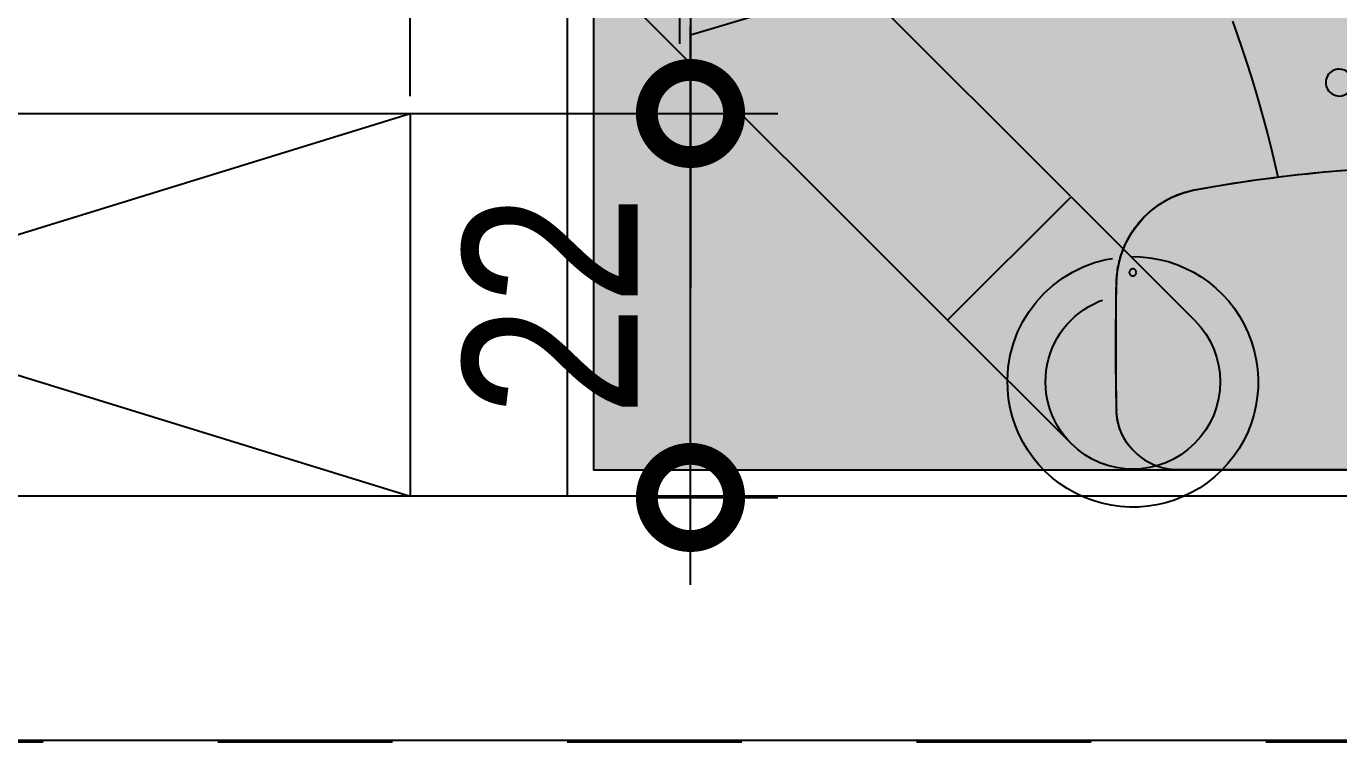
# Model space of a CAD drawing. Header units: metres. Extents: x -41 to 570, y -54 to 184.
# Drawn here: x 0.84 to 1.592, y -52.45 to -52.04 of the extents above; entities that cross this region are included whole.
import ezdxf
from ezdxf.xclip import XClip

# ---------------------------------------------------------------- set-up
doc = ezdxf.new("R2010")
doc.units = ezdxf.units.M
doc.header["$XCLIPFRAME"] = 0
for name, pattern in [('DASHEDX2', [1.5, 1, -0.5]), ('PUC$0$DASHEDX2', [1.5, 1, -0.5]), ('PUC$0$HIDDEN2', [0.1875, 0.125, -0.0625])]:
    doc.linetypes.add(name, pattern=pattern)
for name, color, linetype in [('1', 232, 'DASHEDX2'), ('ARQ-DIM', 2, 'Continuous'), ('PUC$0$ARQ-ALV ACAB', 4, 'Continuous'), ('PUC$0$ARQ-ALV OSSO', 5, 'Continuous'), ('PUC$0$ARQ-ENCH', 1, 'Continuous'), ('PUC$0$ARQ-HID', 7, 'Continuous'), ('PUC$0$ARQ-PRJ', 7, 'PUC$0$DASHEDX2'), ('PUC$0$ARQ-SIM', 1, 'Continuous')]:
    doc.layers.add(name, color=color, linetype=linetype)
doc.layers.add('PUC$0$ARQ-FORRO', color=9, linetype='Continuous', lineweight=5)
doc.styles.add('Adesa', font='ARIALN.TTF')
doc.dimstyles.new('ADESA 1-0050', dxfattribs={"dimtxt": 0.1, "dimasz": 0.1, "dimexe": 0.05, "dimexo": 0.05, "dimgap": 0.03, "dimtad": 1, "dimdec": 1, "dimlfac": 100, "dimzin": 12, "dimtxsty": 'Adesa', "dimblk": 'DOTSMALL', "dimcen": 1, "dimdle": 0.05, "dimclrd": 1, "dimclre": 1, "dimclrt": 256, "dimazin": 3, "dimtm": 1e-09, "dimtfac": 1, "dimtdec": 1, "dimtmove": 1, "dimatfit": 0, "dimldrblk": 'DOTSMALL', "dimfxl": 0.8, "dimtvp": 2, "dimtolj": 1, "dimtzin": 0, "dimarcsym": 0})

# ---------------------------------------------------------------- blocks, each defined once
blk = doc.blocks.new('PUC$0$ARQ-HID-BACIA CX')
blk.add_line((-0.00007, -0.175), (-0.00007, 0.175))
for points in [[(-0.01372, -0.19568), (-0.01423, -0.19605), (-0.01474, -0.19641), (-0.01526, -0.19677), (-0.01578, -0.19712), (-0.01631, -0.19746), (-0.01684, -0.19778), (-0.01739, -0.1981), (-0.01793, -0.19841), (-0.01849, -0.1987), (-0.01904, -0.19899), (-0.01961, -0.19927), (-0.02018, -0.19954), (-0.02075, -0.19979), (-0.02133, -0.20004), (-0.02191, -0.20027), (-0.02249, -0.2005), (-0.02308, -0.20072), (-0.02368, -0.20092), (-0.02427, -0.20111), (-0.02487, -0.2013), (-0.02548, -0.20147), (-0.02608, -0.20163), (-0.02669, -0.20178), (-0.02731, -0.20192), (-0.02792, -0.20205), (-0.02854, -0.20217), (-0.02916, -0.20227), (-0.02978, -0.20237), (-0.0304, -0.20246), (-0.03102, -0.20253), (-0.03165, -0.20259), (-0.03227, -0.20264), (-0.0329, -0.20268), (-0.03353, -0.2027), (-0.03415, -0.20273, -0.00878), (-0.10679, -0.20277), (-0.10794, -0.20271), (-0.10908, -0.20264), (-0.11022, -0.20256), (-0.11136, -0.20247), (-0.11249, -0.20236), (-0.11363, -0.20223), (-0.11476, -0.20207), (-0.11588, -0.20188), (-0.11701, -0.20166), (-0.11812, -0.20142), (-0.11924, -0.20116), (-0.12034, -0.20086), (-0.12144, -0.20055), (-0.12254, -0.20021), (-0.12362, -0.19986), (-0.1247, -0.19948), (-0.12577, -0.19908), (-0.12684, -0.19866), (-0.12789, -0.19822), (-0.12893, -0.19776), (-0.12997, -0.19727), (-0.13099, -0.19677), (-0.13201, -0.19624), (-0.13301, -0.19569), (-0.134, -0.19512), (-0.13498, -0.19453), (-0.13595, -0.19392), (-0.1369, -0.19329), (-0.13784, -0.19264), (-0.13877, -0.19197), (-0.13969, -0.19129), (-0.14058, -0.19058), (-0.14147, -0.18986), (-0.14234, -0.18912), (-0.14319, -0.18836), (-0.14403, -0.18758), (-0.14485, -0.18679), (-0.14566, -0.18598), (-0.14645, -0.18515), (-0.14722, -0.18431), (-0.14798, -0.18345), (-0.14872, -0.18257), (-0.14943, -0.18168), (-0.15013, -0.18078), (-0.15082, -0.17986), (-0.15148, -0.17893), (-0.15212, -0.17799), (-0.15275, -0.17703), (-0.15335, -0.17606), (-0.15393, -0.17508), (-0.1545, -0.17408), (-0.15504, -0.17308), (-0.15556, -0.17206), (-0.15607, -0.17103), (-0.15655, -0.17), (-0.15702, -0.16895), (-0.15746, -0.1679), (-0.15788, -0.16683), (-0.15827, -0.16576), (-0.15863, -0.16468), (-0.15897, -0.16359), (-0.15928, -0.16249), (-0.15957, -0.16138), (-0.15985, -0.16027), (-0.16011, -0.15916), (-0.16036, -0.15805), (-0.16061, -0.15693), (-0.16138, -0.15249), (-0.16215, -0.14805), (-0.1629, -0.1436), (-0.16363, -0.13915), (-0.16433, -0.1347), (-0.165, -0.13024), (-0.16565, -0.12578), (-0.16628, -0.12132), (-0.16689, -0.11685), (-0.16747, -0.11238), (-0.16803, -0.10791), (-0.16857, -0.10344), (-0.16909, -0.09896), (-0.16958, -0.09448), (-0.17005, -0.09), (-0.1705, -0.08551), (-0.17092, -0.08102), (-0.17132, -0.07653), (-0.1717, -0.07204)], [(-0.01328, -0.19509), (-0.01328, -0.1951), (-0.01328, -0.1951), (-0.01327, -0.19509), (-0.01324, -0.19506), (-0.01322, -0.19504), (-0.01316, -0.19498), (-0.01311, -0.19493), (-0.01299, -0.19482), (-0.01286, -0.1947), (-0.01279, -0.19463), (-0.01264, -0.19449), (-0.01247, -0.19434), (-0.01155, -0.19352, 0.212488), (-0.00007, -0.16772), (-0.00007, 0.16772, 0.212488)], [(-0.01361, -0.19549, 0.018828), (-0.01319, -0.19505)]]:
    blk.add_lwpolyline(points, format="xyb")
at = {"ltscale": 0.000466036}
blk.add_lwpolyline([(-0.01328, -0.1951), (-0.01334, -0.19517, -0.017665), (-0.01364, -0.19551, -0.039631), (-0.01377, -0.19562, -0.158216), (-0.03415, -0.20265, -0.008778), (-0.10679, -0.2027), (-0.10952, -0.20259), (-0.11224, -0.20234), (-0.11494, -0.20196), (-0.11763, -0.20144), (-0.12028, -0.2008), (-0.1229, -0.20002), (-0.12547, -0.19912), (-0.128, -0.19809), (-0.13048, -0.19694), (-0.13289, -0.19567), (-0.13524, -0.19428), (-0.13752, -0.19278), (-0.13972, -0.19116), (-0.14184, -0.18945), (-0.14388, -0.18763), (-0.14582, -0.18571), (-0.14766, -0.1837), (-0.14941, -0.1816), (-0.15105, -0.17942), (-0.15258, -0.17716), (-0.15399, -0.17483), (-0.1553, -0.17243), (-0.15648, -0.16997), (-0.15754, -0.16746), (-0.15848, -0.1649), (-0.15929, -0.1623), (-0.15997, -0.15966), (-0.16053, -0.15692, -0.044623), (-0.17457, 0, -0.044623)], format="xyb", dxfattribs=at)
for points in [[(-0.25707, -0.13635), (-0.24931, -0.13356), (-0.24148, -0.13086), (-0.23351, -0.12822), (-0.22532, -0.12562), (-0.21715, -0.12313), (-0.20903, -0.12077), (-0.2008, -0.11849), (-0.19248, -0.1163), (-0.1842, -0.11422), (-0.17602, -0.11228), (-0.16776, -0.11042), (-0.16765, -0.1104)], [(0, 0.16772), (0, -0.16772)], [(-0.01146, -0.19362), (-0.01162, -0.19376), (-0.0117, -0.19383), (-0.01186, -0.19397), (-0.01234, -0.19439), (-0.01264, -0.19465), (-0.01284, -0.19483), (-0.0129, -0.19489), (-0.01296, -0.19494), (-0.01301, -0.19499), (-0.01305, -0.19503), (-0.0131, -0.19507)]]:
    blk.add_lwpolyline(points)
blk.add_lwpolyline([(-0.21411, -0.07516, 1), (-0.22955, -0.07516, 1)], format="xyb", close=True)
at = {"ltscale": 0.003392}
blk.add_lwpolyline([(-0.15984, -0.15679), (-0.16053, -0.15692)], dxfattribs=at)
at = {"ltscale": 0.00179}
blk.add_lwpolyline([(-0.00045, -0.16772), (-0.00008, -0.16772)], dxfattribs=at)
at = {"ltscale": 0.00311}
blk.add_lwpolyline([(-0.10678, -0.20206), (-0.10679, -0.2027)], dxfattribs=at)
at = {"ltscale": 0.002755}
blk.add_lwpolyline([(-0.03417, -0.20208), (-0.03415, -0.20265)], dxfattribs=at)
blk = doc.blocks.new('PUC$0$pl apto tipo 4 puc')
at = {"layer": 'PUC$0$ARQ-FORRO'}
h = blk.add_hatch(color=256, dxfattribs=at)
h.dxf.hatch_style = 1
h.paths.add_polyline_path([(0.36683, -1.0538), (0.36683, -1.9838), (1.16683, -1.9838), (1.16683, -2.2931), (2.89561, -2.2931), (2.8956, -1.05381)])
at = {"layer": 'PUC$0$ARQ-ALV ACAB', "elevation": 0}
for points in [[(0.36683, -1.9838), (1.16683, -1.9838), (1.16683, -2.29311)], [(2.89561, -2.2931), (1.16683, -2.29311)]]:
    blk.add_lwpolyline(points, dxfattribs=at)
at = {"layer": 'PUC$0$ARQ-ALV OSSO', "elevation": 0}
blk.add_lwpolyline([(0.35183, -1.9988), (1.15183, -1.9988), (1.15183, -2.30811)], dxfattribs=at)
blk.add_lwpolyline([(1.06183, -2.30809), (0.35183, -2.30811), (0.35183, -2.0888), (1.06183, -2.0888)], close=True, dxfattribs=at)
at = {"layer": 'PUC$0$ARQ-ALV OSSO'}
for points in [[(4.66182, -2.30809), (0.3518, -2.30811)], [(4.66831, -2.44809), (0.35267, -2.44811)]]:
    blk.add_lwpolyline(points, dxfattribs=at)
at = {"layer": 'PUC$0$ARQ-FORRO', "elevation": -0.00001}
blk.add_lwpolyline([(0.36683, -1.0538), (0.36683, -1.9838), (1.16683, -1.9838), (1.16683, -2.2931), (2.89561, -2.2931), (2.8956, -1.05381)], close=True, dxfattribs=at)
at = {"layer": 'PUC$0$ARQ-SIM'}
blk.add_lwpolyline([(0.35169, -2.30811), (1.06183, -2.0888)], dxfattribs=at)
at = {"layer": 'PUC$0$ARQ-SIM', "elevation": 0}
blk.add_lwpolyline([(0.35183, -2.0888), (1.06183, -2.30811)], dxfattribs=at)
at = {"layer": 'PUC$0$ARQ-HID', "lineweight": -2, "extrusion": (0, 0, -1), "xscale": -1, "zscale": -1, "rotation": 90.00006226801071}
blk.add_blockref('PUC$0$ARQ-HID-BACIA CX', (-1.66902, -2.2929, 0), dxfattribs=at)
blk = doc.blocks.new('PUC$0$E3')
for p, q in [((302.21545, -376.06931), (302.31545, -376.06931)), ((302.31545, -376.16931), (302.31545, -376.06931)), ((302.21545, -376.16931), (302.31545, -376.16931))]:
    blk.add_line(p, q)
at = {"linetype": 'PUC$0$HIDDEN2', "ltscale": 0.1}
blk.add_circle((302.25981, -376.07496), 0.00202, dxfattribs=at)
for radius, start, end in [(0.07178, 44.15719, 315.84978), (0.05, 90, 270)]:
    blk.add_arc((302.21545, -376.11931), radius, start, end)
blk.add_arc((302.21545, -376.11931), 0.05, 270, 90, dxfattribs=at)
at = {"linetype": 'PUC$0$HIDDEN2', "ltscale": 0.2}
blk.add_arc((302.21545, -376.11931), 0.07178, 315.84978, 44.15719, dxfattribs=at)
blk = doc.blocks.new('PUC$0$A$C7ca64b08')
at = {"layer": 'PUC$0$ARQ-PRJ', "ltscale": 50}
for p, q in [((-1.01776, 5.06766), (-0.07467, 4.12457)), ((-1.08816, 4.99664), (-0.14507, 4.05355))]:
    blk.add_line(p, q, dxfattribs=at)
at = {"layer": 'PUC$0$ARQ-PRJ', "ltscale": 0.5, "xscale": -1, "rotation": 135.0000000000002}
blk.add_blockref('PUC$0$E3', (-480.77894, -47.1549), dxfattribs=at)
blk = doc.blocks.new('PUC')
at = {"layer": 'PUC$0$ARQ-ALV OSSO', "color": 6, "rotation": 180}
blk.add_blockref('PUC$0$pl apto tipo 4 puc', (0.00178, 50.00119, 0), dxfattribs=at)
at = {"layer": 'PUC$0$ARQ-ENCH'}
blk.add_blockref('PUC$0$A$C7ca64b08', (-0.35004, 47.14075), dxfattribs=at)
blk = doc.blocks.new('_DotSmall')
at = {"color": 0, "linetype": 'ByBlock', "const_width": 0.5}
blk.add_lwpolyline([(-0.0625, 0, 1), (0.0625, 0, 1)], format="xyb", close=True, dxfattribs=at)
blk = doc.blocks.new('*D762')
at = {"layer": 'ARQ-DIM', "color": 1, "lineweight": -2, "transparency": 16777216}
for p, q in [((1.22061, -52.36001), (1.22061, -52.03999)), ((1.01709, -52.08999), (1.27061, -52.08999)), ((1.20005, -52.31001), (1.27061, -52.31001))]:
    blk.add_line(p, q, dxfattribs=at)
at = {"layer": 'Defpoints', "color": 0, "transparency": 16777216}
for p in [(0.96709, -52.08999), (1.22061, -52.08999), (1.15005, -52.31001)]:
    blk.add_point(p, dxfattribs=at)
at = {"layer": 'ARQ-DIM', "color": 1, "lineweight": -2, "transparency": 16777216, "xscale": 0.1, "yscale": 0.1, "zscale": 0.1}
for p, rotation in [((1.22061, -52.08999), 90), ((1.22061, -52.31001), 270)]:
    blk.add_blockref('_DotSmall', p, dxfattribs=dict(at, rotation=rotation))
at = {"layer": 'ARQ-DIM', "transparency": 16777216, "insert": (1.1404, -52.2), "char_height": 0.1, "attachment_point": 5, "rotation": 90, "style": 'Adesa'}
blk.add_mtext('\\A1;22', dxfattribs=at)
blk = doc.blocks.new('*D523')
at = {"layer": 'ARQ-DIM', "color": 1, "lineweight": -2, "transparency": 16777216}
for p, q in [((1.46878, -51.97054), (1.46878, -51.85658)), ((1.22061, -51.99999), (1.22061, -51.89999)), ((1.22061, -52.04499), (1.46878, -51.97054)), ((1.10709, -51.99999), (1.27061, -51.99999)), ((1.22061, -51.99999), (1.22061, -52.08999)), ((1.22061, -51.99999), (1.22061, -52.08999)), ((1.01709, -52.08999), (1.27061, -52.08999)), ((1.22061, -52.08999), (1.22061, -52.18999))]:
    blk.add_line(p, q, dxfattribs=at)
at = {"layer": 'Defpoints', "color": 0, "transparency": 16777216}
for p in [(1.05709, -51.99999), (0.96709, -52.08999), (1.22061, -52.08999)]:
    blk.add_point(p, dxfattribs=at)
at = {"layer": 'ARQ-DIM', "color": 1, "lineweight": -2, "transparency": 16777216, "xscale": 0.1, "yscale": 0.1, "zscale": 0.1}
for p, rotation in [((1.22061, -51.99999), 270), ((1.22061, -52.08999), 90)]:
    blk.add_blockref('_DotSmall', p, dxfattribs=dict(at, rotation=rotation))
at = {"layer": 'ARQ-DIM', "transparency": 16777216, "insert": (1.38772, -51.91356), "char_height": 0.1, "attachment_point": 5, "rotation": 90, "style": 'Adesa'}
blk.add_mtext('\\A1;9', dxfattribs=at)
blk = doc.blocks.new('*D524')
at = {"layer": 'ARQ-DIM', "color": 1, "lineweight": -2, "transparency": 16777216}
for p, q in [((1.21436, -50.99033), (1.21436, -52.04999)), ((1.24383, -51.04033), (1.26436, -51.04033)), ((1.20005, -51.99999), (1.26436, -51.99999))]:
    blk.add_line(p, q, dxfattribs=at)
at = {"layer": 'Defpoints', "color": 0, "transparency": 16777216}
for p in [(1.19383, -51.04033, 0.00001), (1.15005, -51.99999), (1.21436, -51.99999)]:
    blk.add_point(p, dxfattribs=at)
at = {"layer": 'ARQ-DIM', "color": 1, "lineweight": -2, "transparency": 16777216, "xscale": 0.1, "yscale": 0.1, "zscale": 0.1}
for p, rotation in [((1.21436, -51.04033), 90), ((1.21436, -51.99999), 270)]:
    blk.add_blockref('_DotSmall', p, dxfattribs=dict(at, rotation=rotation))
at = {"layer": 'ARQ-DIM', "transparency": 16777216, "insert": (1.1333, -51.52016), "char_height": 0.1, "attachment_point": 5, "rotation": 90, "style": 'Adesa'}
blk.add_mtext('\\A1;96', dxfattribs=at)
blk = doc.blocks.new('*D545')
at = {"layer": 'ARQ-DIM', "color": 1, "lineweight": -2, "transparency": 16777216}
for p, q in [((0.35004, -51.83999), (0.35004, -51.66235)), ((1.06005, -52.07999), (1.06005, -51.66235)), ((1.11005, -51.71235), (0.30004, -51.71235))]:
    blk.add_line(p, q, dxfattribs=at)
at = {"layer": 'Defpoints', "color": 0, "transparency": 16777216}
for p in [(0.35004, -51.71235), (0.35004, -51.88999, 0), (1.06005, -52.12999, 0)]:
    blk.add_point(p, dxfattribs=at)
at = {"layer": 'ARQ-DIM', "color": 1, "lineweight": -2, "transparency": 16777216, "xscale": 0.1, "yscale": 0.1, "zscale": 0.1, "rotation": 180}
blk.add_blockref('_DotSmall', (0.35004, -51.71235), dxfattribs=at)
at = {"layer": 'ARQ-DIM', "color": 1, "lineweight": -2, "transparency": 16777216, "xscale": 0.1, "yscale": 0.1, "zscale": 0.1}
blk.add_blockref('_DotSmall', (1.06005, -51.71235), dxfattribs=at)
at = {"layer": 'ARQ-DIM', "transparency": 16777216, "insert": (0.70505, -51.63215), "char_height": 0.1, "attachment_point": 5, "style": 'Adesa'}
blk.add_mtext('\\A1;71', dxfattribs=at)
blk = doc.blocks.new('est-lo-08-6sa-r00')
at = {"layer": '1'}
blk.add_lwpolyline([(126.664971, -212.616281), (346.650852, -120.801869)], dxfattribs=at)

msp = doc.modelspace()

# ---------------------------------------------------------------- block references
at = {"rotation": 180}
msp.add_blockref('PUC', (0, 0), dxfattribs=at)
at = {"linetype": 'Continuous'}
ref = msp.add_blockref('est-lo-08-6sa-r00', (0, -50), dxfattribs=dict(at, xscale=0.01, yscale=0.01, zscale=0.01, rotation=337.346050855639))
XClip(ref).set_block_clipping_path([(-3617.8293247107, -1968.6238684088), (2309.2219967837, 505.1199023612), (1831.3677091607, 1650.0512895176), (-4095.6836123336, -823.6924812524)])

# ---------------------------------------------------------------- dimensions: what is measured, and where the dimension line sits
at = {"layer": 'ARQ-DIM'}
for base, p1, p2, picture, middle in [((1.21436, -51.99999), (1.19383, -51.04033, 0.00001), (1.15005, -51.99999), '*D524', (1.1333, -51.52016)), ((1.22061, -52.08999), (1.05709, -51.99999), (0.96709, -52.08999), '*D523', (1.38772, -51.94054)), ((1.22061, -52.08999), (1.15005, -52.31001), (0.96709, -52.08999), '*D762', (1.1404, -52.2))]:
    dim = msp.add_linear_dim(base=base, p1=p1, p2=p2, angle=90, dimstyle='ADESA 1-0050', dxfattribs=at)
    dim.commit()
    dim.dimension.update_dxf_attribs({"geometry": picture, "text_midpoint": middle})
dim = msp.add_linear_dim(base=(0.35004, -51.71235, -0.00001), p1=(1.06005, -52.12999, 0), p2=(0.35004, -51.88999, 0), angle=180, dimstyle='ADESA 1-0050', override={"dimdec": 0}, dxfattribs=at)
dim.commit()
dim.dimension.update_dxf_attribs({"geometry": '*D545', "text_midpoint": (0.70505, -51.63215, -0.00001)})

doc.saveas('drawing.dxf')
